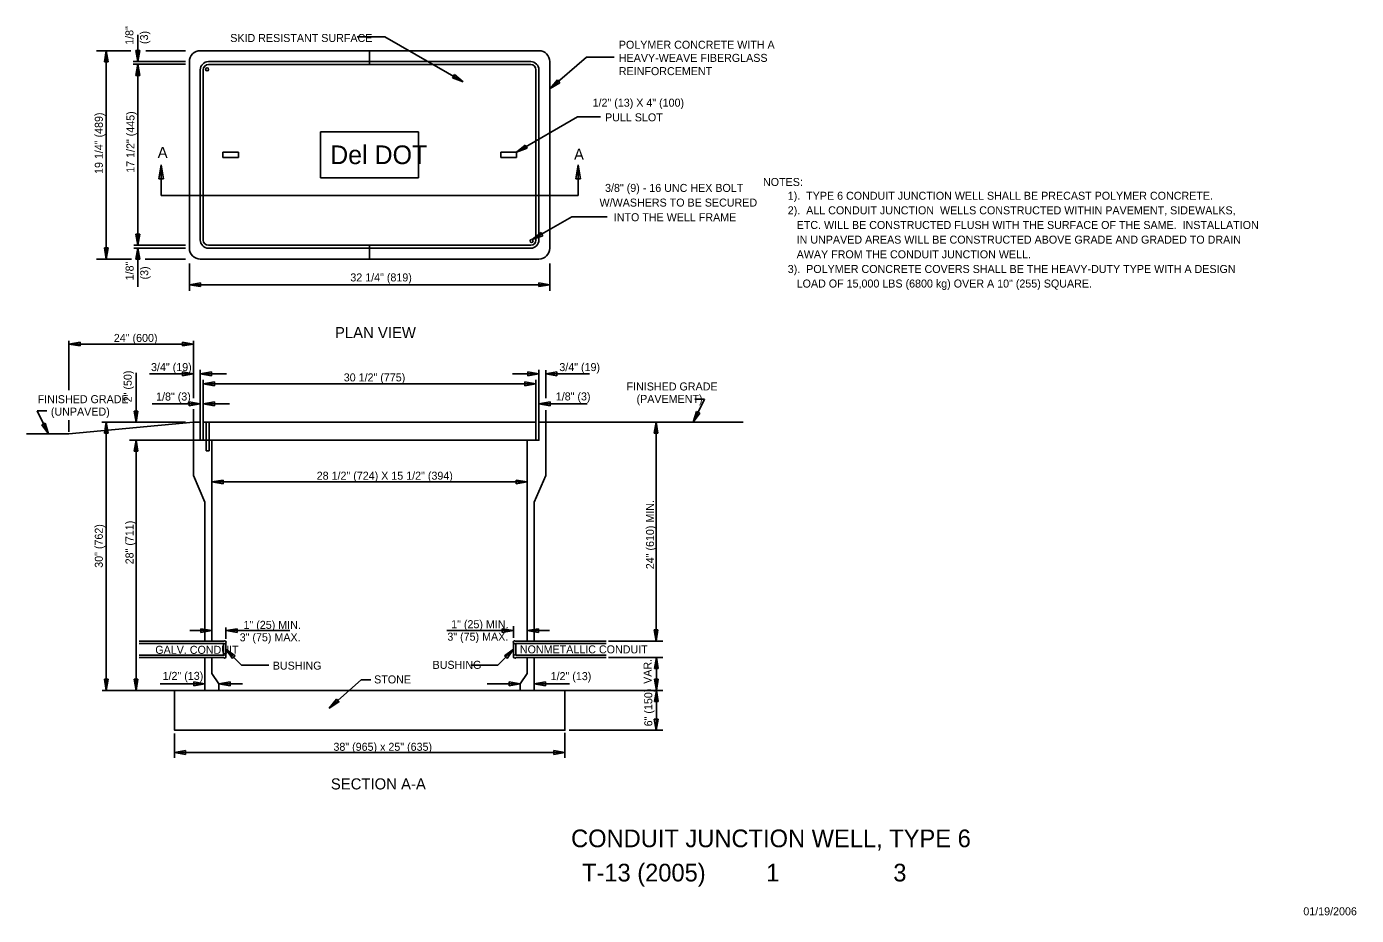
# Model space of a CAD drawing. Extents: x 1.5 to 16.4, y 0.2 to 10.2.
import ezdxf

# ---------------------------------------------------------------- set-up
doc = ezdxf.new("R2010")
doc.units = 0
for name, color, linetype in [('SD_P_Dimension Lines', 7, 'Continuous'), ('SD_P_Dimension Text', 7, 'Continuous'), ('SD_P_Frame', 7, 'Continuous'), ('SD_P_Hatching', 7, 'Continuous'), ('SD_P_Prop Hidden Lines', 7, 'Continuous'), ('SD_P_Prop Object Lines', 7, 'Continuous'), ('SD_P_Shading', 7, 'Continuous'), ('SD_P_Subtitles', 7, 'Continuous')]:
    doc.layers.add(name, color=color, linetype=linetype)

msp = doc.modelspace()

# ---------------------------------------------------------------- linework, layer by layer
at = {"layer": 'SD_P_Dimension Lines'}
for p, q in [((2.712, 9.838), (2.712, 10.139)), ((5.488, 10.116), (5.178, 10.116)), ((6.369, 9.611), (5.488, 10.116)), ((2.633, 9.96), (2.246, 9.96)), ((2.357, 9.96), (2.336, 9.835)), ((2.357, 7.616), (2.357, 9.96)), ((2.378, 9.835), (2.357, 9.96)), ((2.691, 9.963), (2.712, 9.838)), ((2.733, 9.963), (2.691, 9.963)), ((2.712, 9.838), (2.733, 9.963)), ((3.249, 9.96), (2.8, 9.96)), ((7.346, 9.535), (7.757, 9.888)), ((7.757, 9.888), (8.066, 9.888)), ((2.336, 9.835), (2.378, 9.835)), ((3.249, 9.838), (2.66, 9.838)), ((3.249, 9.807), (2.66, 9.807)), ((2.712, 9.807), (2.691, 9.682)), ((2.712, 7.77), (2.712, 9.807)), ((2.733, 9.682), (2.712, 9.807)), ((2.691, 9.682), (2.733, 9.682)), ((6.271, 9.691), (6.25, 9.654)), ((6.25, 9.654), (6.369, 9.611)), ((6.369, 9.611), (6.271, 9.691)), ((7.429, 9.631), (7.346, 9.535)), ((7.346, 9.535), (7.456, 9.599)), ((7.456, 9.599), (7.429, 9.631)), ((6.969, 8.818), (7.655, 9.214)), ((7.655, 9.214), (7.914, 9.214)), ((7.067, 8.898), (6.969, 8.818)), ((6.969, 8.818), (7.088, 8.862)), ((7.088, 8.862), (7.067, 8.898)), ((2.973, 8.675), (2.947, 8.519)), ((2.999, 8.519), (2.973, 8.675)), ((2.973, 8.33), (2.973, 8.674)), ((7.663, 8.675), (7.637, 8.519)), ((7.689, 8.519), (7.663, 8.675)), ((7.663, 8.33), (7.663, 8.674)), ((2.947, 8.519), (2.999, 8.519)), ((7.637, 8.519), (7.689, 8.519)), ((2.973, 8.33), (7.663, 8.33)), ((7.146, 7.835), (7.593, 8.092)), ((7.593, 8.092), (7.989, 8.092)), ((2.691, 7.895), (2.712, 7.77)), ((2.733, 7.895), (2.691, 7.895)), ((2.712, 7.77), (2.733, 7.895)), ((7.245, 7.915), (7.146, 7.835)), ((7.146, 7.835), (7.265, 7.878)), ((7.265, 7.878), (7.245, 7.915)), ((2.336, 7.741), (2.357, 7.616)), ((2.378, 7.741), (2.336, 7.741)), ((2.357, 7.616), (2.378, 7.741)), ((3.249, 7.77), (2.666, 7.77)), ((3.249, 7.738), (2.666, 7.738)), ((2.712, 7.738), (2.691, 7.613)), ((2.712, 7.738), (2.712, 7.302)), ((2.733, 7.613), (2.712, 7.738)), ((2.639, 7.616), (2.246, 7.616)), ((2.691, 7.613), (2.733, 7.613)), ((3.249, 7.616), (2.795, 7.616)), ((3.292, 7.257), (3.292, 7.566)), ((7.344, 7.257), (7.344, 7.566)), ((3.417, 7.348), (3.292, 7.327)), ((3.292, 7.327), (7.344, 7.327)), ((3.292, 7.327), (3.417, 7.306)), ((3.417, 7.306), (3.417, 7.348)), ((7.344, 7.327), (7.219, 7.349)), ((7.219, 7.349), (7.219, 7.307)), ((7.219, 7.307), (7.344, 7.327)), ((1.937, 6.139), (1.937, 6.696)), ((2.062, 6.68), (1.937, 6.659)), ((3.338, 6.659), (1.937, 6.659)), ((1.937, 6.659), (2.062, 6.638)), ((2.062, 6.638), (2.062, 6.68)), ((3.338, 6.659), (3.213, 6.68)), ((3.213, 6.68), (3.213, 6.638)), ((3.213, 6.638), (3.338, 6.659)), ((3.338, 6.049), (3.338, 6.696)), ((2.692, 5.78), (2.692, 6.334)), ((3.338, 6.324), (2.842, 6.324)), ((3.338, 6.324), (3.213, 6.345)), ((3.213, 6.345), (3.213, 6.303)), ((3.213, 6.303), (3.338, 6.324)), ((3.414, 5.78), (3.414, 6.368)), ((3.539, 6.345), (3.414, 6.324)), ((3.414, 6.324), (3.71, 6.324)), ((3.414, 6.324), (3.539, 6.303)), ((3.539, 6.303), (3.539, 6.345)), ((7.221, 6.324), (6.924, 6.324)), ((7.221, 6.324), (7.096, 6.345)), ((7.096, 6.345), (7.096, 6.303)), ((7.096, 6.303), (7.221, 6.324)), ((7.222, 5.78), (7.222, 6.368)), ((7.298, 6.049), (7.298, 6.367)), ((7.423, 6.345), (7.298, 6.324)), ((7.298, 6.324), (7.791, 6.324)), ((7.298, 6.324), (7.423, 6.303)), ((7.423, 6.303), (7.423, 6.345)), ((3.447, 5.78), (3.447, 6.258)), ((3.572, 6.233), (3.447, 6.212)), ((3.447, 6.212), (7.188, 6.212)), ((3.447, 6.212), (3.572, 6.191)), ((3.572, 6.191), (3.572, 6.233)), ((7.188, 6.212), (7.063, 6.233)), ((7.063, 6.233), (7.063, 6.191)), ((7.063, 6.191), (7.188, 6.212)), ((7.188, 5.78), (7.188, 6.258)), ((3.414, 5.987), (2.871, 5.987)), ((3.414, 5.987), (3.289, 6.008)), ((3.289, 6.008), (3.289, 5.966)), ((3.289, 5.966), (3.414, 5.987)), ((3.572, 6.008), (3.447, 5.987)), ((3.447, 5.987), (3.743, 5.987)), ((3.447, 5.987), (3.572, 5.966)), ((3.572, 5.966), (3.572, 6.008)), ((7.347, 6.008), (7.222, 5.987)), ((7.222, 5.987), (7.764, 5.987)), ((7.222, 5.987), (7.347, 5.966)), ((7.347, 5.966), (7.347, 6.008)), ((9.084, 6.039), (8.956, 5.78)), ((8.975, 6.039), (9.084, 6.039)), ((1.688, 5.907), (1.579, 5.907)), ((1.579, 5.907), (1.707, 5.648)), ((2.671, 5.905), (2.692, 5.78)), ((2.713, 5.905), (2.671, 5.905)), ((2.692, 5.78), (2.713, 5.905)), ((3.338, 5.779), (3.338, 5.925)), ((7.298, 5.778), (7.298, 5.916)), ((8.993, 5.902), (8.956, 5.78)), ((8.956, 5.78), (9.031, 5.883)), ((9.031, 5.883), (8.993, 5.902)), ((1.67, 5.769), (1.632, 5.75)), ((1.632, 5.75), (1.707, 5.648)), ((1.707, 5.648), (1.67, 5.769)), ((1.937, 5.672), (1.937, 5.804)), ((3.249, 5.78), (2.308, 5.78)), ((2.357, 5.78), (2.336, 5.655)), ((2.357, 2.763), (2.357, 5.78)), ((2.378, 5.655), (2.357, 5.78)), ((8.538, 5.78), (8.517, 5.655)), ((8.538, 3.318), (8.538, 5.78)), ((8.559, 5.655), (8.538, 5.78)), ((2.336, 5.655), (2.378, 5.655)), ((3.412, 5.577), (2.619, 5.577)), ((2.692, 5.578), (2.671, 5.453)), ((2.692, 2.763), (2.692, 5.578)), ((2.713, 5.453), (2.692, 5.578)), ((8.517, 5.655), (8.559, 5.655)), ((2.671, 5.453), (2.713, 5.453)), ((3.67, 5.129), (3.545, 5.108)), ((3.545, 5.108), (7.09, 5.108)), ((3.545, 5.108), (3.67, 5.087)), ((3.67, 5.087), (3.67, 5.129)), ((7.09, 5.108), (6.965, 5.129)), ((6.965, 5.129), (6.965, 5.087)), ((6.965, 5.087), (7.09, 5.108)), ((3.545, 3.436), (3.42, 3.457)), ((3.42, 3.457), (3.42, 3.415)), ((3.703, 3.344), (3.703, 3.47)), ((3.83, 3.457), (3.705, 3.436)), ((3.83, 3.415), (3.83, 3.457)), ((6.809, 3.457), (6.934, 3.436)), ((6.809, 3.415), (6.809, 3.457)), ((6.934, 3.353), (6.934, 3.487)), ((7.09, 3.436), (7.215, 3.457)), ((7.215, 3.457), (7.215, 3.415)), ((8.517, 3.443), (8.538, 3.318)), ((8.559, 3.443), (8.517, 3.443)), ((8.538, 3.318), (8.559, 3.443)), ((3.545, 3.436), (3.298, 3.436)), ((3.42, 3.415), (3.545, 3.436)), ((3.705, 3.436), (4.42, 3.436)), ((3.705, 3.436), (3.83, 3.415)), ((6.934, 3.436), (6.186, 3.436)), ((6.934, 3.436), (6.809, 3.415)), ((7.09, 3.436), (7.34, 3.436)), ((7.215, 3.415), (7.09, 3.436)), ((8.614, 3.318), (8.002, 3.318)), ((3.805, 3.15), (3.703, 3.225)), ((3.703, 3.225), (3.775, 3.121)), ((3.703, 3.225), (3.877, 3.046)), ((3.775, 3.121), (3.805, 3.15)), ((6.935, 3.225), (6.761, 3.046)), ((6.833, 3.15), (6.935, 3.225)), ((6.863, 3.121), (6.833, 3.15)), ((6.935, 3.225), (6.863, 3.121)), ((4.184, 3.046), (3.877, 3.046)), ((6.454, 3.046), (6.761, 3.046)), ((8.614, 3.133), (8.002, 3.133)), ((8.542, 3.133), (8.521, 3.008)), ((8.521, 3.008), (8.563, 3.008)), ((8.542, 2.763), (8.542, 3.133)), ((8.563, 3.008), (8.542, 3.133)), ((2.336, 2.888), (2.357, 2.763)), ((2.378, 2.888), (2.336, 2.888)), ((2.357, 2.763), (2.378, 2.888)), ((2.671, 2.888), (2.692, 2.763)), ((2.713, 2.888), (2.671, 2.888)), ((2.692, 2.763), (2.713, 2.888)), ((3.466, 2.836), (3.341, 2.857)), ((3.341, 2.857), (3.341, 2.815)), ((3.749, 2.857), (3.624, 2.836)), ((3.749, 2.815), (3.749, 2.857)), ((5.223, 2.883), (4.864, 2.564)), ((5.333, 2.883), (5.223, 2.883)), ((7.011, 2.836), (6.886, 2.857)), ((6.886, 2.857), (6.886, 2.815)), ((7.294, 2.857), (7.169, 2.836)), ((7.294, 2.815), (7.294, 2.857)), ((8.521, 2.888), (8.542, 2.763)), ((8.563, 2.888), (8.521, 2.888)), ((8.542, 2.763), (8.563, 2.888)), ((3.125, 2.763), (2.31, 2.763)), ((3.466, 2.836), (2.962, 2.836)), ((3.341, 2.815), (3.466, 2.836)), ((3.495, 2.763), (7.143, 2.763)), ((3.624, 2.836), (3.889, 2.836)), ((3.624, 2.836), (3.749, 2.815)), ((7.011, 2.836), (6.641, 2.836)), ((6.886, 2.815), (7.011, 2.836)), ((7.169, 2.836), (7.565, 2.836)), ((7.169, 2.836), (7.294, 2.815)), ((8.612, 2.763), (7.224, 2.763)), ((8.614, 2.763), (7.513, 2.763)), ((8.542, 2.763), (8.521, 2.638)), ((8.542, 2.763), (8.542, 2.314)), ((8.563, 2.638), (8.542, 2.763)), ((4.944, 2.663), (4.864, 2.564)), ((4.864, 2.564), (4.972, 2.632)), ((4.972, 2.632), (4.944, 2.663)), ((8.521, 2.638), (8.563, 2.638)), ((8.519, 2.439), (8.54, 2.314)), ((8.561, 2.439), (8.519, 2.439)), ((8.54, 2.314), (8.561, 2.439)), ((3.125, 2.277), (3.125, 2.004)), ((7.513, 2.284), (7.513, 2.004)), ((7.561, 2.314), (8.614, 2.314)), ((3.125, 2.064), (3.249, 2.085)), ((3.125, 2.064), (7.513, 2.064)), ((3.249, 2.043), (3.125, 2.064)), ((3.249, 2.085), (3.249, 2.043)), ((7.513, 2.064), (7.389, 2.085)), ((7.389, 2.085), (7.389, 2.043)), ((7.389, 2.043), (7.513, 2.064))]:
    msp.add_line(p, q, dxfattribs=at)
at = {"layer": 'SD_P_Hatching'}
for points in [[(5.088, 2.763), (3.624, 2.763), (3.624, 2.763), (3.495, 2.763), (3.466, 2.763), (3.466, 2.763), (3.125, 2.763), (3.125, 2.314), (7.513, 2.314), (7.513, 2.763), (7.224, 2.763), (7.169, 2.763), (7.169, 2.763), (7.143, 2.763), (7.011, 2.762), (7.011, 2.763), (5.088, 2.763)], [(4.958, 2.647), (4.972, 2.632), (4.864, 2.564), (4.944, 2.663), (4.958, 2.647)]]:
    msp.add_lwpolyline(points, dxfattribs=at)
at = {"layer": 'SD_P_Prop Hidden Lines'}
for p, q in [((3.48, 5.459), (3.48, 5.779)), ((3.513, 5.459), (3.513, 5.779)), ((3.513, 5.459), (3.48, 5.459))]:
    msp.add_line(p, q, dxfattribs=at)
at = {"layer": 'SD_P_Prop Object Lines'}
for p, q in [((3.414, 9.96), (7.221, 9.96)), ((3.291, 7.738), (3.291, 9.837)), ((3.414, 7.83), (3.414, 9.745)), ((3.447, 7.83), (3.447, 9.745)), ((3.506, 9.837), (5.333, 9.837)), ((3.506, 9.804), (5.333, 9.804)), ((5.333, 9.837), (7.129, 9.837)), ((5.333, 9.804), (7.129, 9.804)), ((7.188, 9.745), (7.188, 7.83)), ((7.221, 7.83), (7.221, 9.745)), ((7.344, 9.837), (7.344, 7.738)), ((4.767, 9.048), (5.868, 9.048)), ((4.767, 8.528), (4.767, 9.048)), ((5.868, 9.048), (5.868, 8.528)), ((3.667, 8.817), (3.843, 8.817)), ((3.667, 8.758), (3.667, 8.817)), ((3.843, 8.758), (3.667, 8.758)), ((3.843, 8.817), (3.843, 8.758)), ((6.792, 8.817), (6.969, 8.817)), ((6.792, 8.758), (6.792, 8.817)), ((6.969, 8.758), (6.792, 8.758)), ((6.969, 8.817), (6.969, 8.758)), ((5.868, 8.528), (4.767, 8.528)), ((5.333, 7.771), (3.506, 7.771)), ((3.506, 7.738), (5.333, 7.738)), ((7.129, 7.771), (5.333, 7.771)), ((5.333, 7.738), (7.129, 7.738)), ((7.221, 7.616), (3.414, 7.616)), ((3.337, 5.78), (1.937, 5.648)), ((3.337, 5.179), (3.337, 5.779)), ((3.337, 5.779), (3.414, 5.779)), ((3.414, 5.577), (3.414, 5.779)), ((3.447, 5.779), (5.318, 5.779)), ((3.447, 5.577), (3.447, 5.779)), ((5.225, 5.779), (5.301, 5.779)), ((5.318, 5.779), (7.188, 5.779)), ((7.188, 5.577), (7.188, 5.779)), ((7.221, 5.779), (7.298, 5.779)), ((7.221, 5.577), (7.221, 5.779)), ((7.298, 5.78), (9.517, 5.78)), ((7.298, 5.179), (7.298, 5.778)), ((1.937, 5.648), (1.461, 5.648)), ((3.414, 5.577), (7.221, 5.577)), ((3.447, 5.577), (5.318, 5.577)), ((3.545, 3.317), (3.545, 5.577)), ((5.318, 5.577), (7.188, 5.577)), ((7.09, 3.317), (7.09, 5.577)), ((3.337, 5.179), (3.466, 4.879)), ((7.169, 4.879), (7.298, 5.179)), ((3.466, 3.317), (3.466, 4.879)), ((7.169, 3.317), (7.169, 4.879)), ((3.679, 3.318), (2.726, 3.318)), ((2.726, 3.291), (3.677, 3.291)), ((3.676, 3.291), (3.676, 3.159)), ((3.703, 3.299), (3.703, 3.15)), ((6.935, 3.299), (6.935, 3.15)), ((6.959, 3.318), (7.977, 3.318)), ((7.977, 3.291), (6.961, 3.291)), ((6.962, 3.291), (6.962, 3.159)), ((2.846, 3.159), (2.726, 3.159)), ((2.846, 3.159), (3.678, 3.159)), ((7.792, 3.159), (6.96, 3.159)), ((7.792, 3.159), (7.977, 3.159)), ((2.846, 3.133), (2.726, 3.133)), ((2.846, 3.133), (3.674, 3.133)), ((3.466, 2.763), (3.466, 3.132)), ((3.466, 2.763), (3.466, 3.132)), ((3.545, 2.951), (3.545, 3.132)), ((7.792, 3.133), (6.964, 3.133)), ((7.09, 2.951), (7.09, 3.132)), ((7.169, 2.763), (7.169, 3.132)), ((7.169, 2.762), (7.169, 3.132)), ((7.792, 3.133), (7.977, 3.133)), ((3.624, 2.836), (3.545, 2.951)), ((7.011, 2.835), (7.09, 2.951)), ((3.624, 2.763), (3.466, 2.763)), ((3.624, 2.763), (3.624, 2.836)), ((7.011, 2.762), (7.011, 2.835))]:
    msp.add_line(p, q, dxfattribs=at)
msp.add_lwpolyline([(3.125, 2.763), (7.513, 2.763), (7.513, 2.314), (3.125, 2.314)], close=True, dxfattribs=at)
for centre in [(3.491, 9.75), (7.139, 7.819)]:
    msp.add_circle(centre, 0.0167, dxfattribs=at)
for centre, radius, start, end in [((3.414, 9.837), 0.123, 90, 180), ((3.414, 9.837), 0.123, 90, 180), ((7.221, 9.837), 0.123, 0, 90), ((3.506, 9.745), 0.0919, 90, 180), ((3.506, 9.745), 0.0589, 90, 180), ((7.129, 9.745), 0.0919, 0, 90), ((7.129, 9.745), 0.0589, 0, 90), ((3.506, 7.83), 0.0919, 180, 270), ((3.506, 7.83), 0.0589, 180, 270), ((7.129, 7.83), 0.0919, 270, 0), ((7.129, 7.83), 0.0589, 270, 0), ((3.414, 7.738), 0.123, 180, 270), ((7.221, 7.738), 0.123, 270, 0), ((3.687, 3.304), 0.0165, 232.0538, 122.0964), ((6.95, 3.304), 0.0165, 57.9036, 307.9462), ((3.686, 3.144), 0.0172, 221.5166, 120.9624), ((6.951, 3.144), 0.0172, 59.0376, 318.4834)]:
    msp.add_arc(centre, radius, start, end, dxfattribs=at)
at = {"layer": 'SD_P_Shading'}
for p, q in [((3.414, 9.96), (5.318, 9.96)), ((5.318, 9.96), (5.318, 9.804)), ((5.318, 9.804), (5.318, 9.96)), ((5.318, 9.96), (7.221, 9.96)), ((3.291, 7.738), (3.291, 9.837)), ((3.447, 7.83), (3.447, 9.745)), ((3.447, 9.745), (3.447, 7.83)), ((3.506, 9.804), (5.333, 9.804)), ((5.318, 9.804), (3.506, 9.804)), ((7.129, 9.804), (5.318, 9.804)), ((5.333, 9.804), (7.129, 9.804)), ((7.188, 9.745), (7.188, 7.83)), ((7.188, 7.83), (7.188, 9.745)), ((7.344, 9.837), (7.344, 7.738)), ((5.333, 7.771), (3.506, 7.771)), ((3.506, 7.771), (5.318, 7.771)), ((5.318, 7.771), (5.318, 7.616)), ((5.318, 7.616), (5.318, 7.771)), ((5.318, 7.771), (7.129, 7.771)), ((7.129, 7.771), (5.333, 7.771)), ((5.318, 7.616), (3.414, 7.616)), ((7.221, 7.616), (5.318, 7.616))]:
    msp.add_line(p, q, dxfattribs=at)
for points in [[(3.414, 5.779), (3.337, 5.779), (3.337, 5.179), (3.466, 4.879), (3.466, 3.317), (3.545, 3.317), (3.545, 5.577), (3.414, 5.577)], [(3.447, 5.577), (3.447, 5.779), (7.188, 5.779), (7.188, 5.577)], [(7.221, 5.779), (7.298, 5.778), (7.298, 5.179), (7.169, 4.879), (7.169, 3.317), (7.09, 3.317), (7.09, 5.577), (7.221, 5.577)], [(3.466, 3.133), (3.545, 3.132), (3.545, 2.951), (3.624, 2.836), (3.624, 2.763), (3.466, 2.763), (3.466, 2.763)], [(7.169, 3.132), (7.09, 3.132), (7.09, 2.951), (7.011, 2.835), (7.011, 2.762), (7.169, 2.762), (7.169, 2.762)], [(3.125, 2.763), (3.125, 2.314), (7.513, 2.314), (7.513, 2.763)]]:
    msp.add_lwpolyline(points, close=True, dxfattribs=at)
for centre, radius, start, end in [((3.414, 9.837), 0.123, 90, 180), ((7.221, 9.837), 0.123, 0, 90), ((3.506, 9.745), 0.0589, 90, 180), ((3.506, 9.745), 0.0589, 90, 180), ((7.129, 9.745), 0.0589, 0, 90), ((7.129, 9.745), 0.0589, 0, 90), ((3.506, 7.83), 0.0589, 180, 270), ((3.506, 7.83), 0.0589, 180, 270), ((7.129, 7.83), 0.0589, 270, 0), ((7.129, 7.83), 0.0589, 270, 0), ((3.414, 7.738), 0.123, 180, 270), ((7.221, 7.738), 0.123, 270, 0)]:
    msp.add_arc(centre, radius, start, end, dxfattribs=at)

# ---------------------------------------------------------------- texts
at = {"layer": 'SD_P_Dimension Text'}
for s, p in [('1/8"', (2.662, 10.026)), ('(3)', (2.827, 10.035)), ('19 1/4" (489)', (2.318, 8.573)), ('17 1/2" (445)', (2.674, 8.586)), ('1/8"', (2.664, 7.376)), ('(3)', (2.829, 7.386)), ('2" (50)', (2.643, 6.004)), ('24" (610) MIN.', (8.516, 4.126)), ('28" (711)', (2.663, 4.181)), ('30" (762)', (2.318, 4.142)), ('VAR.', (8.488, 2.836)), ('6" (150)', (8.496, 2.358))]:
    msp.add_text(s, height=0.09, rotation=90, dxfattribs=at).set_placement(p)
for s, height, p in [('SKID RESISTANT SURFACE', 0.09, (3.751, 10.058)), ('POLYMER CONCRETE WITH A', 0.09, (8.12, 9.982)), ('HEAVY-WEAVE FIBERGLASS', 0.09, (8.12, 9.834)), ('REINFORCEMENT', 0.09, (8.12, 9.685)), ('1/2" (13) X 4" (100)', 0.09, (7.825, 9.33)), ('PULL SLOT', 0.09, (7.965, 9.165)), ('A', 0.125, (2.935, 8.753)), ('A', 0.125, (7.616, 8.732)), ('NOTES:', 0.09, (9.741, 8.438)), ('3/8" (9) - 16 UNC HEX BOLT', 0.09, (7.965, 8.371)), ('1).  TYPE 6 CONDUIT JUNCTION WELL SHALL BE PRECAST POLYMER CONCRETE. ', 0.09, (10.019, 8.283)), ('W/WASHERS TO BE SECURED', 0.09, (7.903, 8.206)), ('INTO THE WELL FRAME', 0.09, (8.063, 8.041)), ('2).  ALL CONDUIT JUNCTION  WELLS CONSTRUCTED WITHIN PAVEMENT, SIDEWALKS,', 0.09, (10.019, 8.119)), ('   ETC. WILL BE CONSTRUCTED FLUSH WITH THE SURFACE OF THE SAME.  INSTALLATION', 0.09, (10.019, 7.954)), ('   IN UNPAVED AREAS WILL BE CONSTRUCTED ABOVE GRADE AND GRADED TO DRAIN', 0.09, (10.019, 7.789)), ('   AWAY FROM THE CONDUIT JUNCTION WELL.', 0.09, (10.019, 7.624)), ('3).  POLYMER CONCRETE COVERS SHALL BE THE HEAVY-DUTY TYPE WITH A DESIGN', 0.09, (10.019, 7.459)), ('32 1/4" (819)', 0.09, (5.101, 7.364)), ('   LOAD OF 15,000 LBS (6800 kg) OVER A 10" (255) SQUARE.', 0.09, (10.019, 7.295)), ('24" (600)', 0.09, (2.442, 6.683)), ('3/4" (19)', 0.09, (2.86, 6.355)), ('3/4" (19)', 0.09, (7.451, 6.355)), ('30 1/2" (775)', 0.09, (5.027, 6.239)), ('FINISHED GRADE', 0.09, (8.207, 6.137)), ('FINISHED GRADE', 0.09, (1.585, 5.994)), ('1/8" (3)', 0.09, (2.917, 6.024)), ('1/8" (3)', 0.09, (7.411, 6.025)), ('(PAVEMENT)', 0.09, (8.319, 5.997)), ('(UNPAVED)', 0.09, (1.734, 5.854)), ('28 1/2" (724) X 15 1/2" (394)', 0.09, (4.723, 5.133)), ('1" (25) MIN.', 0.09, (3.9, 3.455)), ('1" (25) MIN.', 0.09, (6.235, 3.462)), ('3" (75) MAX.', 0.09, (3.857, 3.315)), ('3" (75) MAX.', 0.09, (6.192, 3.322)), ('GALV. CONDUIT', 0.09, (2.908, 3.174)), ('NONMETALLIC CONDUIT', 0.09, (7.007, 3.179)), ('BUSHING', 0.09, (4.229, 2.996)), ('BUSHING', 0.09, (6.026, 3.005)), ('1/2" (13)', 0.09, (2.99, 2.881)), ('STONE', 0.09, (5.369, 2.841)), ('1/2" (13)', 0.09, (7.353, 2.878)), ('38" (965) x 25" (635)', 0.09, (4.911, 2.083))]:
    msp.add_text(s, height=height, dxfattribs=at).set_placement(p)
at = {"layer": 'SD_P_Frame'}
for s, height, p in [('CONDUIT JUNCTION WELL, TYPE 6', 0.19899, (7.583, 0.998)), ('T-13 (2005)', 0.19899, (7.706, 0.613)), ('1', 0.199, (9.777, 0.613)), ('3', 0.199, (11.206, 0.613)), ('01/19/2006', 0.09, (15.816, 0.232))]:
    msp.add_text(s, height=height, dxfattribs=at).set_placement(p)
at = {"layer": 'SD_P_Prop Object Lines'}
msp.add_text('Del DOT', height=0.21, dxfattribs=at).set_placement((4.874, 8.684))
at = {"layer": 'SD_P_Subtitles'}
for s, p in [('PLAN VIEW', (4.928, 6.726)), ('SECTION A-A', (4.882, 1.648))]:
    msp.add_text(s, height=0.125, dxfattribs=at).set_placement(p)

doc.saveas('drawing.dxf')
